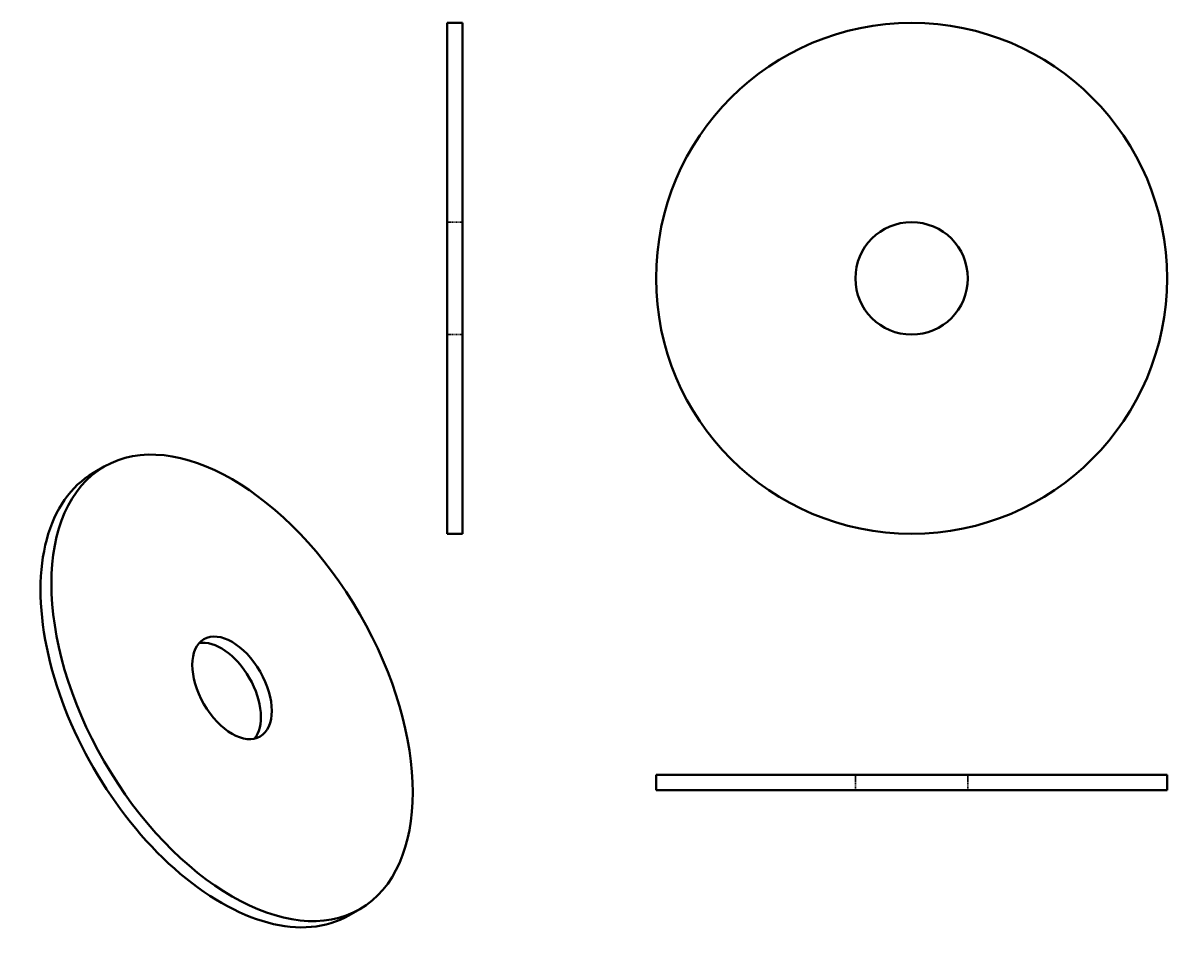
# Model space of a CAD drawing. Header units: millimetres. Extents: x 34 to 258, y 15 to 198.
import ezdxf

# ---------------------------------------------------------------- set-up
doc = ezdxf.new("R2010")
doc.units = ezdxf.units.MM
doc.linetypes.add('DASHED', pattern=[0.2067, 0.1654, -0.0413])
doc.layers.add('Hidden (ANSI)', color=7, linetype='DASHED', lineweight=35)
doc.layers.add('Visible (ANSI)', color=7, linetype='Continuous', lineweight=50)

msp = doc.modelspace()

# ---------------------------------------------------------------- linework, layer by layer
at = {"layer": 'Hidden (ANSI)'}
for p, q in [((120.1, 159.03), (117.1, 159.03)), ((120.1, 137.03), (117.1, 137.03)), ((197.01, 50.85), (197.01, 47.85)), ((219.01, 50.85), (219.01, 47.85))]:
    msp.add_line(p, q, dxfattribs=at)
at = {"layer": 'Visible (ANSI)'}
for p, q in [((117.1, 98.03), (117.1, 198.03)), ((117.1, 198.03), (120.1, 198.03)), ((120.1, 98.03), (120.1, 198.03)), ((47.91, 109.95), (50.03, 111.18)), ((117.1, 98.03), (120.1, 98.03)), ((258.01, 50.85), (158.01, 50.85)), ((158.01, 47.85), (158.01, 50.85)), ((258.01, 47.85), (258.01, 50.85)), ((258.01, 47.85), (158.01, 47.85)), ((97.91, 23.35), (100.03, 24.58))]:
    msp.add_line(p, q, dxfattribs=at)
for radius in [50, 11]:
    msp.add_circle((208.01, 148.03), radius, dxfattribs=at)
for major_axis in [(-25, 43.3), (5.5, -9.53)]:
    msp.add_ellipse((75.03, 67.88), major_axis=major_axis, ratio=0.57735, dxfattribs=at)
for major_axis, start_param, end_param in [((-25, 43.3), 0, 3.141593), ((5.5, -9.53), 0.194063, 2.94753)]:
    msp.add_ellipse((72.91, 66.65), major_axis=major_axis, ratio=0.57735, start_param=start_param, end_param=end_param, dxfattribs=at)

doc.saveas('drawing.dxf')
